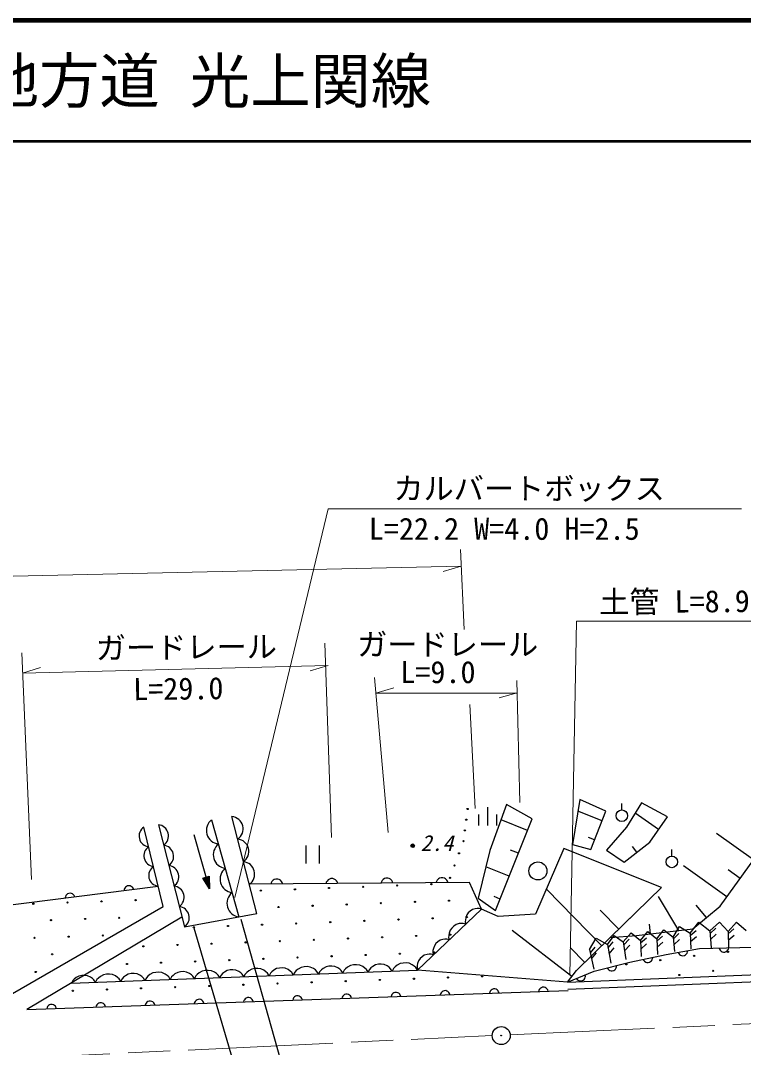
# Model space of a CAD drawing. Units: millimetres, scale not verified. Extents: x 40000 to 680000, y 20000 to 380000.
# Drawn here: x 230201 to 290108, y 294889 to 380000 of the extents above; entities that cross this region are included whole.
import ezdxf
from ezdxf.enums import TextEntityAlignment as Align

# ---------------------------------------------------------------- set-up
doc = ezdxf.new("R2010")
doc.units = ezdxf.units.MM
doc.header["$LTSCALE"] = 1000
doc.linetypes.add('CHAIN', pattern=[18.5, 12, -1.5, 3.5, -1.5])
for name, color, linetype, lineweight in [('M-BGD', 7, 'Continuous', 25), ('M-BMK', 2, 'CHAIN', 13), ('M-BMK-SRVR', 3, 'Continuous', 25), ('M-STR-HTXT', 7, 'Continuous', 13), ('M-TTL', 2, 'Continuous', 140), ('M-TTL-LINE', 7, 'Continuous', 50)]:
    doc.layers.add(name, color=color, linetype=linetype, lineweight=lineweight)
doc.layers.add('M-TTL-TXT', color=7, linetype='Continuous')
doc.styles.add('ＭＳ ゴシック', font='')
doc.styles.get('ＭＳ ゴシック').set_extended_font_data('MS Gothic')

msp = doc.modelspace()

# ---------------------------------------------------------------- linework, layer by layer
at = {"layer": 'M-BGD'}
for p, q in [((288176, 306608), (294796, 315802)), ((270477, 315021), (269098, 311205)), ((272592, 313825), (270477, 315021)), ((276545, 315434), (275948, 311711)), ((278706, 314469), (276545, 315434)), ((280028, 314579), (280028, 315119)), ((281648, 315159), (280407, 313136)), ((283809, 314009), (281648, 315159)), ((268141, 314197), (268141, 313297)), ((268891, 314797), (268891, 313297)), ((269641, 314197), (269641, 313297)), ((278396, 313676), (276389, 314461)), ((277465, 311297), (278706, 314469)), ((283073, 312952), (281126, 314307)), ((241621, 313344), (243777, 304877)), ((246039, 313764), (248302, 305710)), ((249773, 305981), (247722, 314027)), ((269558, 306240), (272592, 313825)), ((272212, 312877), (270019, 313754)), ((282338, 311894), (283809, 314009)), ((242021, 306570), (240422, 313154)), ((245849, 308036), (244577, 312511)), ((280407, 313136), (278752, 311251)), ((290935, 310439), (287885, 312634)), ((253836, 311638), (253836, 310138)), ((254976, 310138), (254976, 311638)), ((275948, 311711), (277465, 311297)), ((277775, 312090), (277276, 312285)), ((280223, 310239), (282338, 311894)), ((281281, 311067), (280900, 311553)), ((269098, 311205), (268132, 307251)), ((271454, 310981), (270815, 311236)), ((275233, 311384), (272887, 305929)), ((283314, 308158), (275233, 311384)), ((278752, 311251), (280223, 310239)), ((284175, 310750), (284175, 311290)), ((270695, 309084), (268768, 309855)), ((288728, 307374), (285147, 309952)), ((245307, 308922), (245845, 309075)), ((245394, 308905), (245779, 309014)), ((245482, 308888), (245713, 308954)), ((245713, 308954), (245729, 308460)), ((245779, 309014), (245773, 308306)), ((245845, 309075), (245849, 308036)), ((265044, 308959), (264924, 308918)), ((265204, 308960), (265044, 308959)), ((265324, 308921), (265204, 308960)), ((289831, 308906), (288837, 309622)), ((183117, 300903), (241612, 308256)), ((238905, 308173), (238835, 308084)), ((238978, 308231), (238905, 308173)), ((239069, 308275), (238978, 308231)), ((239196, 308291), (239069, 308275)), ((239295, 308271), (239196, 308291)), ((239381, 308233), (239295, 308271)), ((239470, 308164), (239381, 308233)), ((239528, 308090), (239470, 308164)), ((245849, 308036), (245307, 308922)), ((245773, 308306), (245394, 308905)), ((245729, 308460), (245482, 308888)), ((245570, 308872), (245647, 308894)), ((245663, 308690), (245570, 308872)), ((245647, 308894), (245663, 308690)), ((267409, 308558), (249153, 308412)), ((250974, 308546), (250935, 308426)), ((251033, 308647), (250974, 308546)), ((251133, 308748), (251033, 308647)), ((251232, 308809), (251133, 308748)), ((251352, 308850), (251232, 308809)), ((251512, 308851), (251352, 308850)), ((251632, 308812), (251512, 308851)), ((251733, 308753), (251632, 308812)), ((251833, 308653), (251733, 308753)), ((251894, 308554), (251833, 308653)), ((251935, 308434), (251894, 308554)), ((255538, 308583), (255499, 308463)), ((255597, 308683), (255538, 308583)), ((255696, 308784), (255597, 308683)), ((255796, 308845), (255696, 308784)), ((255916, 308886), (255796, 308845)), ((256076, 308887), (255916, 308886)), ((256196, 308848), (256076, 308887)), ((256296, 308789), (256196, 308848)), ((256397, 308690), (256296, 308789)), ((256458, 308590), (256397, 308690)), ((256499, 308471), (256458, 308590)), ((260102, 308619), (260063, 308499)), ((260161, 308720), (260102, 308619)), ((260260, 308821), (260161, 308720)), ((260360, 308882), (260260, 308821)), ((260480, 308923), (260360, 308882)), ((260640, 308924), (260480, 308923)), ((260760, 308885), (260640, 308924)), ((260860, 308826), (260760, 308885)), ((260961, 308726), (260860, 308826)), ((261022, 308627), (260961, 308726)), ((261063, 308507), (261022, 308627)), ((264666, 308656), (264627, 308536)), ((264725, 308756), (264666, 308656)), ((264824, 308857), (264725, 308756)), ((264924, 308918), (264824, 308857)), ((265424, 308862), (265324, 308921)), ((265525, 308763), (265424, 308862)), ((265586, 308663), (265525, 308763)), ((265627, 308544), (265586, 308663)), ((268408, 306349), (267409, 308558)), ((279065, 303996), (283314, 308158)), ((233923, 307386), (233903, 307287)), ((233961, 307471), (233923, 307386)), ((234030, 307561), (233961, 307471)), ((234103, 307618), (234030, 307561)), ((234195, 307662), (234103, 307618)), ((234322, 307678), (234195, 307662)), ((234421, 307658), (234322, 307678)), ((234506, 307620), (234421, 307658)), ((234596, 307551), (234506, 307620)), ((234653, 307478), (234596, 307551)), ((234697, 307386), (234653, 307478)), ((238797, 307999), (238778, 307899)), ((238835, 308084), (238797, 307999)), ((239571, 307999), (239528, 308090)), ((268132, 307251), (269558, 306240)), ((269937, 307188), (269439, 307387)), ((278366, 303312), (273777, 307997)), ((284751, 304585), (283075, 307393)), ((226578, 297649), (242021, 306570)), ((268053, 306409), (267874, 306388)), ((268206, 306405), (268053, 306409)), ((268408, 306349), (268206, 306405)), ((285924, 304723), (288176, 306608)), ((287050, 305665), (286201, 306679)), ((243573, 305680), (230735, 298040)), ((243777, 304877), (249773, 305981)), ((263096, 301300), (268408, 306349)), ((267092, 305644), (267062, 305467)), ((267174, 305871), (267092, 305644)), ((267305, 306046), (267174, 305871)), ((267462, 306195), (267305, 306046)), ((267643, 306318), (267462, 306195)), ((267874, 306388), (267643, 306318)), ((269779, 305753), (268408, 306349)), ((272887, 305929), (269779, 305753)), ((279773, 304690), (278227, 306269)), ((281271, 306157), (279065, 303996)), ((244568, 304802), (250772, 283673)), ((248460, 305523), (254717, 283331)), ((265940, 304789), (265800, 304605)), ((266105, 304946), (265940, 304789)), ((266296, 305076), (266105, 304946)), ((266540, 305150), (266296, 305076)), ((266729, 305172), (266540, 305150)), ((266890, 305168), (266729, 305172)), ((267103, 305109), (266890, 305168)), ((267062, 305467), (267058, 305314)), ((267058, 305314), (267103, 305109)), ((281235, 304171), (285924, 304723)), ((282407, 304309), (282313, 305105)), ((284275, 304039), (284821, 304914)), ((284821, 304914), (285696, 304368)), ((285696, 304368), (286413, 305276)), ((286413, 305276), (287321, 304559)), ((286474, 303079), (351279, 304844)), ((287321, 304559), (288109, 305278)), ((287337, 304336), (287807, 304771)), ((288109, 305278), (288828, 304490)), ((288828, 304490), (289531, 305279)), ((288835, 304293), (289322, 304709)), ((289531, 305279), (290321, 304576)), ((265371, 303860), (265193, 303839)), ((265524, 303856), (265371, 303860)), ((265726, 303800), (265524, 303856)), ((265682, 304177), (265678, 304016)), ((265678, 304016), (265726, 303800)), ((265714, 304365), (265682, 304177)), ((265800, 304605), (265714, 304365)), ((275896, 300772), (270948, 304570)), ((276268, 301257), (279065, 303996)), ((277362, 303017), (277907, 303961)), ((277907, 303961), (278852, 303415)), ((278852, 303415), (279389, 304178)), ((279065, 303996), (281235, 304171)), ((279389, 304178), (280151, 303641)), ((280151, 303641), (280810, 304403)), ((280185, 303401), (280625, 303866)), ((280810, 304403), (281572, 303745)), ((281572, 303745), (282179, 304490)), ((281579, 303548), (282065, 303966)), ((282179, 304490), (282924, 303883)), ((282924, 303883), (283522, 304637)), ((282924, 303883), (282989, 302597)), ((282933, 303697), (283412, 304122)), ((283522, 304637), (284275, 304039)), ((284275, 304039), (284390, 302840)), ((284291, 303878), (284750, 304324)), ((285696, 304368), (285742, 303065)), ((285703, 304177), (286189, 304594)), ((285720, 303678), (286206, 304095)), ((287321, 304559), (287423, 303152)), ((287373, 303838), (287843, 304273)), ((288828, 304490), (288870, 303169)), ((288851, 303794), (289338, 304209)), ((264410, 303095), (264380, 302918)), ((264492, 303322), (264410, 303095)), ((264624, 303497), (264492, 303322)), ((264780, 303646), (264624, 303497)), ((264962, 303769), (264780, 303646)), ((265193, 303839), (264962, 303769)), ((275523, 300287), (352033, 303449)), ((276967, 301942), (275759, 303176)), ((277362, 303017), (277704, 301367)), ((277424, 302718), (277832, 303211)), ((278852, 303415), (279108, 301887)), ((278896, 303154), (279323, 303631)), ((278978, 302661), (279405, 303138)), ((280151, 303641), (280356, 302181)), ((280254, 302906), (280694, 303371)), ((281572, 303745), (281620, 302424)), ((281598, 303049), (282083, 303467)), ((282959, 303198), (283438, 303623)), ((283704, 302589), (286474, 303079)), ((284338, 303381), (284798, 303827)), ((288099, 303123), (288134, 303028)), ((288134, 303028), (288184, 302950)), ((288824, 302967), (288869, 303048)), ((288869, 303048), (288899, 303145)), ((263319, 302257), (263187, 302082)), ((263476, 302406), (263319, 302257)), ((263657, 302528), (263476, 302406)), ((263888, 302599), (263657, 302528)), ((264067, 302620), (263888, 302599)), ((264219, 302616), (264067, 302620)), ((264422, 302560), (264219, 302616)), ((264380, 302918), (264376, 302765)), ((264376, 302765), (264422, 302560)), ((352083, 302851), (275566, 299688)), ((277526, 302228), (277934, 302721)), ((280689, 301948), (283704, 302589)), ((281805, 302186), (281856, 302098)), ((282484, 302068), (282546, 302163)), ((282546, 302163), (282576, 302251)), ((282576, 302251), (282588, 302352)), ((284695, 302764), (284743, 302675)), ((284743, 302675), (284804, 302605)), ((284804, 302605), (284897, 302540)), ((284897, 302540), (284984, 302507)), ((284984, 302507), (285084, 302492)), ((285084, 302492), (285210, 302514)), ((285210, 302514), (285299, 302563)), ((285299, 302563), (285370, 302624)), ((285370, 302624), (285435, 302717)), ((285435, 302717), (285468, 302804)), ((285468, 302804), (285483, 302904)), ((288184, 302950), (288266, 302872)), ((288266, 302872), (288347, 302826)), ((288347, 302826), (288444, 302797)), ((288444, 302797), (288572, 302800)), ((288572, 302800), (288667, 302835)), ((288667, 302835), (288746, 302885)), ((288746, 302885), (288824, 302967)), ((234398, 300220), (263096, 301300)), ((247565, 301316), (247326, 301267)), ((247805, 301325), (247565, 301316)), ((248046, 301294), (247805, 301325)), ((248290, 301183), (248046, 301294)), ((249356, 301371), (249109, 301236)), ((249606, 301423), (249356, 301371)), ((249858, 301432), (249606, 301423)), ((250111, 301400), (249858, 301432)), ((250368, 301283), (250111, 301400)), ((251424, 301421), (251188, 301292)), ((251662, 301470), (251424, 301421)), ((251902, 301479), (251662, 301470)), ((252143, 301448), (251902, 301479)), ((252387, 301337), (252143, 301448)), ((252552, 301224), (252387, 301337)), ((253206, 301390), (253043, 301258)), ((253453, 301526), (253206, 301390)), ((253703, 301577), (253453, 301526)), ((253955, 301587), (253703, 301577)), ((254209, 301554), (253955, 301587)), ((254465, 301438), (254209, 301554)), ((254638, 301318), (254465, 301438)), ((254768, 301197), (254638, 301318)), ((255130, 301321), (255015, 301196)), ((255285, 301447), (255130, 301321)), ((255521, 301575), (255285, 301447)), ((255759, 301624), (255521, 301575)), ((255999, 301634), (255759, 301624)), ((256240, 301603), (255999, 301634)), ((256485, 301492), (256240, 301603)), ((256649, 301378), (256485, 301492)), ((256773, 301262), (256649, 301378)), ((257140, 301412), (257019, 301282)), ((257303, 301545), (257140, 301412)), ((257550, 301680), (257303, 301545)), ((257800, 301731), (257550, 301680)), ((258052, 301741), (257800, 301731)), ((258306, 301708), (258052, 301741)), ((258562, 301592), (258306, 301708)), ((258735, 301472), (258562, 301592)), ((258865, 301351), (258735, 301472)), ((258999, 301146), (258865, 301351)), ((259112, 301350), (258999, 301146)), ((259227, 301475), (259112, 301350)), ((259382, 301601), (259227, 301475)), ((259618, 301730), (259382, 301601)), ((259856, 301779), (259618, 301730)), ((260096, 301788), (259856, 301779)), ((260337, 301757), (260096, 301788)), ((260582, 301646), (260337, 301757)), ((260746, 301532), (260582, 301646)), ((260870, 301417), (260746, 301532)), ((260998, 301221), (260870, 301417)), ((261116, 301436), (260998, 301221)), ((261237, 301567), (261116, 301436)), ((261400, 301699), (261237, 301567)), ((261647, 301834), (261400, 301699)), ((261898, 301886), (261647, 301834)), ((262149, 301895), (261898, 301886)), ((262403, 301863), (262149, 301895)), ((262659, 301746), (262403, 301863)), ((262832, 301627), (262659, 301746)), ((262963, 301505), (262832, 301627)), ((263096, 301300), (262963, 301505)), ((263075, 301677), (263071, 301525)), ((263071, 301525), (263117, 301320)), ((263105, 301855), (263075, 301677)), ((275523, 300287), (263096, 301300)), ((263187, 302082), (263105, 301855)), ((277739, 301214), (280689, 301948)), ((278826, 301484), (278880, 301399)), ((278880, 301399), (278946, 301333)), ((278946, 301333), (279043, 301275)), ((279357, 301270), (279442, 301325)), ((279442, 301325), (279509, 301391)), ((279509, 301391), (279567, 301488)), ((279567, 301488), (279594, 301577)), ((279594, 301577), (279602, 301678)), ((281856, 302098), (281920, 302030)), ((281920, 302030), (282015, 301969)), ((282015, 301969), (282103, 301938)), ((282103, 301938), (282204, 301927)), ((282204, 301927), (282329, 301953)), ((282329, 301953), (282416, 302005)), ((282416, 302005), (282484, 302068)), ((234645, 300549), (234529, 300425)), ((234800, 300675), (234645, 300549)), ((235035, 300804), (234800, 300675)), ((235274, 300853), (235035, 300804)), ((235513, 300862), (235274, 300853)), ((235755, 300831), (235513, 300862)), ((235999, 300720), (235755, 300831)), ((236163, 300606), (235999, 300720)), ((236288, 300491), (236163, 300606)), ((236415, 300296), (236288, 300491)), ((236533, 300510), (236415, 300296)), ((236654, 300641), (236533, 300510)), ((236818, 300773), (236654, 300641)), ((237065, 300909), (236818, 300773)), ((237315, 300960), (237065, 300909)), ((237567, 300969), (237315, 300960)), ((237820, 300937), (237567, 300969)), ((238077, 300821), (237820, 300937)), ((238249, 300701), (238077, 300821)), ((238380, 300580), (238249, 300701)), ((238514, 300375), (238380, 300580)), ((238626, 300579), (238514, 300375)), ((238742, 300704), (238626, 300579)), ((238897, 300829), (238742, 300704)), ((239132, 300958), (238897, 300829)), ((239371, 301007), (239132, 300958)), ((239610, 301016), (239371, 301007)), ((239852, 300985), (239610, 301016)), ((240096, 300875), (239852, 300985)), ((240261, 300761), (240096, 300875)), ((240385, 300645), (240261, 300761)), ((240512, 300450), (240385, 300645)), ((240630, 300665), (240512, 300450)), ((240752, 300795), (240630, 300665)), ((240915, 300927), (240752, 300795)), ((241162, 301063), (240915, 300927)), ((241412, 301114), (241162, 301063)), ((241664, 301124), (241412, 301114)), ((241917, 301091), (241664, 301124)), ((242174, 300975), (241917, 301091)), ((242346, 300855), (242174, 300975)), ((242477, 300734), (242346, 300855)), ((242611, 300529), (242477, 300734)), ((242723, 300733), (242611, 300529)), ((242839, 300858), (242723, 300733)), ((242994, 300984), (242839, 300858)), ((243229, 301113), (242994, 300984)), ((243468, 301162), (243229, 301113)), ((243708, 301171), (243468, 301162)), ((243949, 301140), (243708, 301171)), ((244193, 301029), (243949, 301140)), ((244358, 300915), (244193, 301029)), ((244482, 300800), (244358, 300915)), ((244609, 300604), (244482, 300800)), ((244728, 300819), (244609, 300604)), ((244849, 300949), (244728, 300819)), ((245012, 301082), (244849, 300949)), ((245259, 301217), (245012, 301082)), ((245509, 301269), (245259, 301217)), ((245761, 301278), (245509, 301269)), ((246014, 301246), (245761, 301278)), ((246271, 301129), (246014, 301246)), ((246444, 301010), (246271, 301129)), ((246574, 300888), (246444, 301010)), ((246708, 300683), (246574, 300888)), ((246820, 300888), (246708, 300683)), ((246936, 301012), (246820, 300888)), ((247091, 301138), (246936, 301012)), ((247326, 301267), (247091, 301138)), ((248455, 301069), (248290, 301183)), ((248579, 300954), (248455, 301069)), ((248707, 300759), (248579, 300954)), ((248825, 300973), (248707, 300759)), ((248946, 301104), (248825, 300973)), ((249109, 301236), (248946, 301104)), ((250541, 301164), (250368, 301283)), ((250671, 301043), (250541, 301164)), ((250805, 300838), (250671, 301043)), ((250917, 301042), (250805, 300838)), ((251033, 301166), (250917, 301042)), ((251188, 301292), (251033, 301166)), ((252676, 301108), (252552, 301224)), ((252804, 300913), (252676, 301108)), ((252922, 301127), (252804, 300913)), ((253043, 301258), (252922, 301127)), ((254902, 300992), (254768, 301197)), ((255015, 301196), (254902, 300992)), ((256901, 301067), (256773, 301262)), ((257019, 301282), (256901, 301067)), ((275523, 300287), (276268, 301257)), ((275523, 300287), (277739, 301214)), ((276262, 300596), (276328, 300520)), ((276328, 300520), (276404, 300464)), ((276404, 300464), (276508, 300421)), ((276701, 300415), (276820, 300465)), ((276820, 300465), (276896, 300531)), ((276896, 300531), (276951, 300607)), ((276951, 300607), (276994, 300711)), ((276994, 300711), (277007, 300804)), ((277007, 300804), (277000, 300905)), ((279043, 301275), (279132, 301247)), ((279132, 301247), (279233, 301240)), ((279233, 301240), (279357, 301270)), ((230735, 298040), (275571, 299617)), ((234529, 300425), (234417, 300220)), ((265305, 299592), (265211, 299557)), ((265433, 299597), (265305, 299592)), ((265530, 299568), (265433, 299597)), ((269208, 299650), (269131, 299567)), ((269287, 299700), (269208, 299650)), ((269381, 299736), (269287, 299700)), ((269509, 299740), (269381, 299736)), ((269606, 299712), (269509, 299740)), ((269688, 299667), (269606, 299712)), ((269771, 299589), (269688, 299667)), ((273162, 299629), (273133, 299532)), ((273207, 299710), (273162, 299629)), ((273284, 299793), (273207, 299710)), ((273363, 299844), (273284, 299793)), ((273457, 299879), (273363, 299844)), ((273585, 299884), (273457, 299879)), ((273682, 299855), (273585, 299884)), ((273764, 299810), (273682, 299855)), ((273847, 299733), (273764, 299810)), ((273898, 299655), (273847, 299733)), ((273933, 299560), (273898, 299655)), ((276508, 300421), (276601, 300408)), ((276601, 300408), (276701, 300415)), ((244752, 298789), (244675, 298706)), ((244830, 298840), (244752, 298789)), ((244925, 298875), (244830, 298840)), ((245053, 298880), (244925, 298875)), ((245150, 298851), (245053, 298880)), ((245232, 298806), (245150, 298851)), ((245315, 298729), (245232, 298806)), ((248706, 298768), (248677, 298671)), ((248751, 298850), (248706, 298768)), ((248828, 298933), (248751, 298850)), ((248906, 298983), (248828, 298933)), ((249001, 299019), (248906, 298983)), ((249129, 299023), (249001, 299019)), ((249226, 298995), (249129, 299023)), ((249308, 298949), (249226, 298995)), ((249391, 298872), (249308, 298949)), ((249441, 298794), (249391, 298872)), ((249477, 298699), (249441, 298794)), ((252782, 298912), (252753, 298814)), ((252827, 298993), (252782, 298912)), ((252904, 299076), (252827, 298993)), ((252982, 299127), (252904, 299076)), ((253077, 299162), (252982, 299127)), ((253205, 299167), (253077, 299162)), ((253302, 299138), (253205, 299167)), ((253384, 299093), (253302, 299138)), ((253467, 299016), (253384, 299093)), ((253517, 298937), (253467, 299016)), ((253553, 298843), (253517, 298937)), ((256858, 299055), (256829, 298958)), ((256903, 299137), (256858, 299055)), ((256980, 299219), (256903, 299137)), ((257058, 299270), (256980, 299219)), ((257153, 299306), (257058, 299270)), ((257281, 299310), (257153, 299306)), ((257378, 299281), (257281, 299310)), ((257460, 299236), (257378, 299281)), ((257543, 299159), (257460, 299236)), ((257593, 299081), (257543, 299159)), ((257629, 298986), (257593, 299081)), ((260934, 299198), (260905, 299101)), ((260979, 299280), (260934, 299198)), ((261056, 299363), (260979, 299280)), ((261134, 299414), (261056, 299363)), ((261229, 299449), (261134, 299414)), ((261357, 299453), (261229, 299449)), ((261454, 299425), (261357, 299453)), ((261536, 299380), (261454, 299425)), ((261619, 299303), (261536, 299380)), ((261669, 299224), (261619, 299303)), ((261705, 299129), (261669, 299224)), ((265010, 299342), (264981, 299245)), ((265055, 299423), (265010, 299342)), ((265132, 299506), (265055, 299423)), ((265211, 299557), (265132, 299506)), ((265612, 299523), (265530, 299568)), ((265695, 299446), (265612, 299523)), ((265746, 299368), (265695, 299446)), ((265781, 299273), (265746, 299368)), ((269086, 299485), (269057, 299388)), ((269131, 299567), (269086, 299485)), ((269822, 299511), (269771, 299589)), ((269857, 299416), (269822, 299511)), ((232402, 298194), (232373, 298097)), ((232447, 298276), (232402, 298194)), ((232524, 298359), (232447, 298276)), ((232602, 298410), (232524, 298359)), ((232697, 298445), (232602, 298410)), ((232825, 298449), (232697, 298445)), ((232922, 298421), (232825, 298449)), ((233004, 298376), (232922, 298421)), ((233086, 298299), (233004, 298376)), ((233137, 298220), (233086, 298299)), ((233172, 298125), (233137, 298220)), ((236478, 298338), (236449, 298241)), ((236523, 298419), (236478, 298338)), ((236600, 298502), (236523, 298419)), ((236678, 298553), (236600, 298502)), ((236773, 298588), (236678, 298553)), ((236901, 298593), (236773, 298588)), ((236998, 298564), (236901, 298593)), ((237080, 298519), (236998, 298564)), ((237162, 298442), (237080, 298519)), ((237213, 298364), (237162, 298442)), ((237249, 298269), (237213, 298364)), ((240554, 298481), (240525, 298384)), ((240599, 298563), (240554, 298481)), ((240676, 298646), (240599, 298563)), ((240754, 298696), (240676, 298646)), ((240849, 298732), (240754, 298696)), ((240977, 298736), (240849, 298732)), ((241074, 298708), (240977, 298736)), ((241156, 298663), (241074, 298708)), ((241238, 298585), (241156, 298663)), ((241289, 298507), (241238, 298585)), ((241325, 298412), (241289, 298507)), ((244630, 298625), (244601, 298528)), ((244675, 298706), (244630, 298625)), ((245365, 298651), (245315, 298729)), ((245401, 298556), (245365, 298651))]:
    msp.add_line(p, q, dxfattribs=at)
for centre, radius in [((267248, 314657), 50), ((280028, 314099), 480), ((267136, 313768), 50), ((267023, 312880), 50), ((262697, 311606), 150), ((262697, 311606), 90), ((262697, 311606), 30), ((266910, 311991), 50), ((266535, 310978), 50), ((284175, 310270), 480), ((266160, 309964), 50), ((273073, 309519), 750), ((265784, 308951), 50), ((255764, 308100), 50), ((258591, 308207), 50), ((261417, 308313), 50), ((264244, 308420), 50), ((250111, 307888), 50), ((252938, 307994), 50), ((231261, 306800), 50), ((234088, 306900), 50), ((236915, 307000), 50), ((239741, 307101), 50), ((251578, 306528), 50), ((254404, 306634), 50), ((257231, 306740), 50), ((260057, 306847), 50), ((262884, 306953), 50), ((265710, 307060), 50), ((235551, 305537), 50), ((238378, 305637), 50), ((264350, 305593), 50), ((267176, 305700), 50), ((232725, 305437), 50), ((244565, 304848), 50), ((247391, 304955), 50), ((250218, 305061), 50), ((253044, 305168), 50), ((255871, 305274), 50), ((258697, 305380), 50), ((261524, 305487), 50), ((231362, 303973), 50), ((234188, 304073), 50), ((237015, 304174), 50), ((254511, 303808), 50), ((257337, 303914), 50), ((260164, 304020), 50), ((262990, 304127), 50), ((265816, 304233), 50), ((240379, 303275), 50), ((243205, 303382), 50), ((246031, 303488), 50), ((248858, 303595), 50), ((251684, 303701), 50), ((232825, 302610), 50), ((247498, 302128), 50), ((250324, 302235), 50), ((253151, 302341), 50), ((255977, 302448), 50), ((258804, 302554), 50), ((261630, 302660), 50), ((264456, 302767), 50), ((283216, 302127), 50), ((286023, 302475), 50), ((288830, 302822), 50), ((239019, 301809), 50), ((241845, 301915), 50), ((244671, 302022), 50), ((280409, 301780), 50), ((287600, 301245), 50), ((231462, 301146), 50), ((259975, 300484), 50), ((262801, 300583), 50), ((265628, 300683), 50), ((268455, 300782), 50), ((284793, 300897), 50), ((234535, 299589), 50), ((237361, 299688), 50), ((240188, 299787), 50), ((243015, 299887), 50), ((245841, 299986), 50), ((248668, 300086), 50), ((251495, 300185), 50), ((254321, 300285), 50), ((257148, 300384), 50)]:
    msp.add_circle(centre, radius, dxfattribs=at)
for centre, radius, start, end in [((241528, 312419), 930, 304.3031, 84.27121), ((246737, 312874), 1131, 128.10007, 263.28528), ((247619, 313005), 1028, 304.31622, 84.28433), ((240917, 312410), 894, 123.67362, 263.64166), ((241314, 310777), 894, 123.67362, 263.64166), ((241960, 310725), 930, 304.3031, 84.27121), ((247302, 310861), 1131, 128.10007, 263.28528), ((248096, 311133), 1028, 304.31622, 84.28433), ((241711, 309144), 894, 123.67362, 263.64166), ((242391, 309032), 930, 304.3031, 84.27121), ((248574, 309261), 1028, 304.31622, 84.28433), ((247868, 308847), 1131, 128.10007, 263.28528), ((242822, 307338), 930, 304.3031, 84.27121), ((248434, 306833), 1131, 128.10007, 263.28528), ((243253, 305645), 930, 304.3031, 84.27121)]:
    msp.add_arc(centre, radius, start, end, dxfattribs=at)
at = {"layer": 'M-BMK'}
for p, q in [((270759, 295943), (367514, 300322)), ((170188, 291145), (269260, 295874))]:
    msp.add_line(p, q, dxfattribs=at)
at = {"layer": 'M-BMK-SRVR'}
for radius in [750, 30]:
    msp.add_circle((270035, 295872), radius, dxfattribs=at)
at = {"layer": 'M-STR-HTXT'}
for p, q in [((247959, 307317), (255699, 339517)), ((255699, 339517), (289955, 339517)), ((266659, 336171), (266962, 329542)), ((163256, 332426), (266722, 334786)), ((266722, 334786), (265232, 334332)), ((275708, 300849), (276268, 330226)), ((276268, 330226), (303532, 330226)), ((255418, 328403), (255980, 312297)), ((230303, 327597), (231106, 308817)), ((230375, 325923), (255704, 326552)), ((230375, 325923), (231864, 326380)), ((255704, 326552), (254215, 326095)), ((259535, 325558), (260661, 312696)), ((271335, 325294), (271582, 315205)), ((259649, 324258), (261148, 324682)), ((271360, 324287), (269861, 323863)), ((259649, 324258), (271360, 324258)), ((267445, 323321), (267885, 314707))]:
    msp.add_line(p, q, dxfattribs=at)
at = {"layer": 'M-TTL'}
msp.add_line((680000, 380000), (40000, 380000), dxfattribs=at)
at = {"layer": 'M-TTL-LINE'}
msp.add_line((40000, 370000), (680000, 370000), dxfattribs=at)

# ---------------------------------------------------------------- texts
at = {"layer": 'M-BGD', "style": 'ＭＳ ゴシック', "oblique": 15}
msp.add_text('2.4', height=1320, dxfattribs=at).set_placement((263355, 310774), align=Align.BOTTOM_LEFT)
at = {"layer": 'M-STR-HTXT', "style": 'ＭＳ ゴシック'}
for s, p in [('カルバートボックス', (261094, 339748)), ('L=22.2 W=4.0 H=2.5', (259063, 336412)), ('ガードレール', (258095, 326825)), ('L=9.0', (261671, 324536))]:
    msp.add_text(s, height=1833, dxfattribs=at).set_placement(p, align=Align.BOTTOM_LEFT)
for s, rotation, p in [('土管 L=8.9 φ300', 0.4, (278159, 330339)), ('ガードレール', 0.5, (236453, 326525)), ('L=29.0', 0.7, (239551, 323118))]:
    msp.add_text(s, height=1833, rotation=rotation, dxfattribs=at).set_placement(p, align=Align.BOTTOM_LEFT)
at = {"layer": 'M-TTL-TXT', "style": 'ＭＳ ゴシック'}
msp.add_text('主要地方道 光上関線', height=3666, dxfattribs=at).set_placement((216734, 375000), align=Align.MIDDLE_LEFT)

doc.saveas('drawing.dxf')
